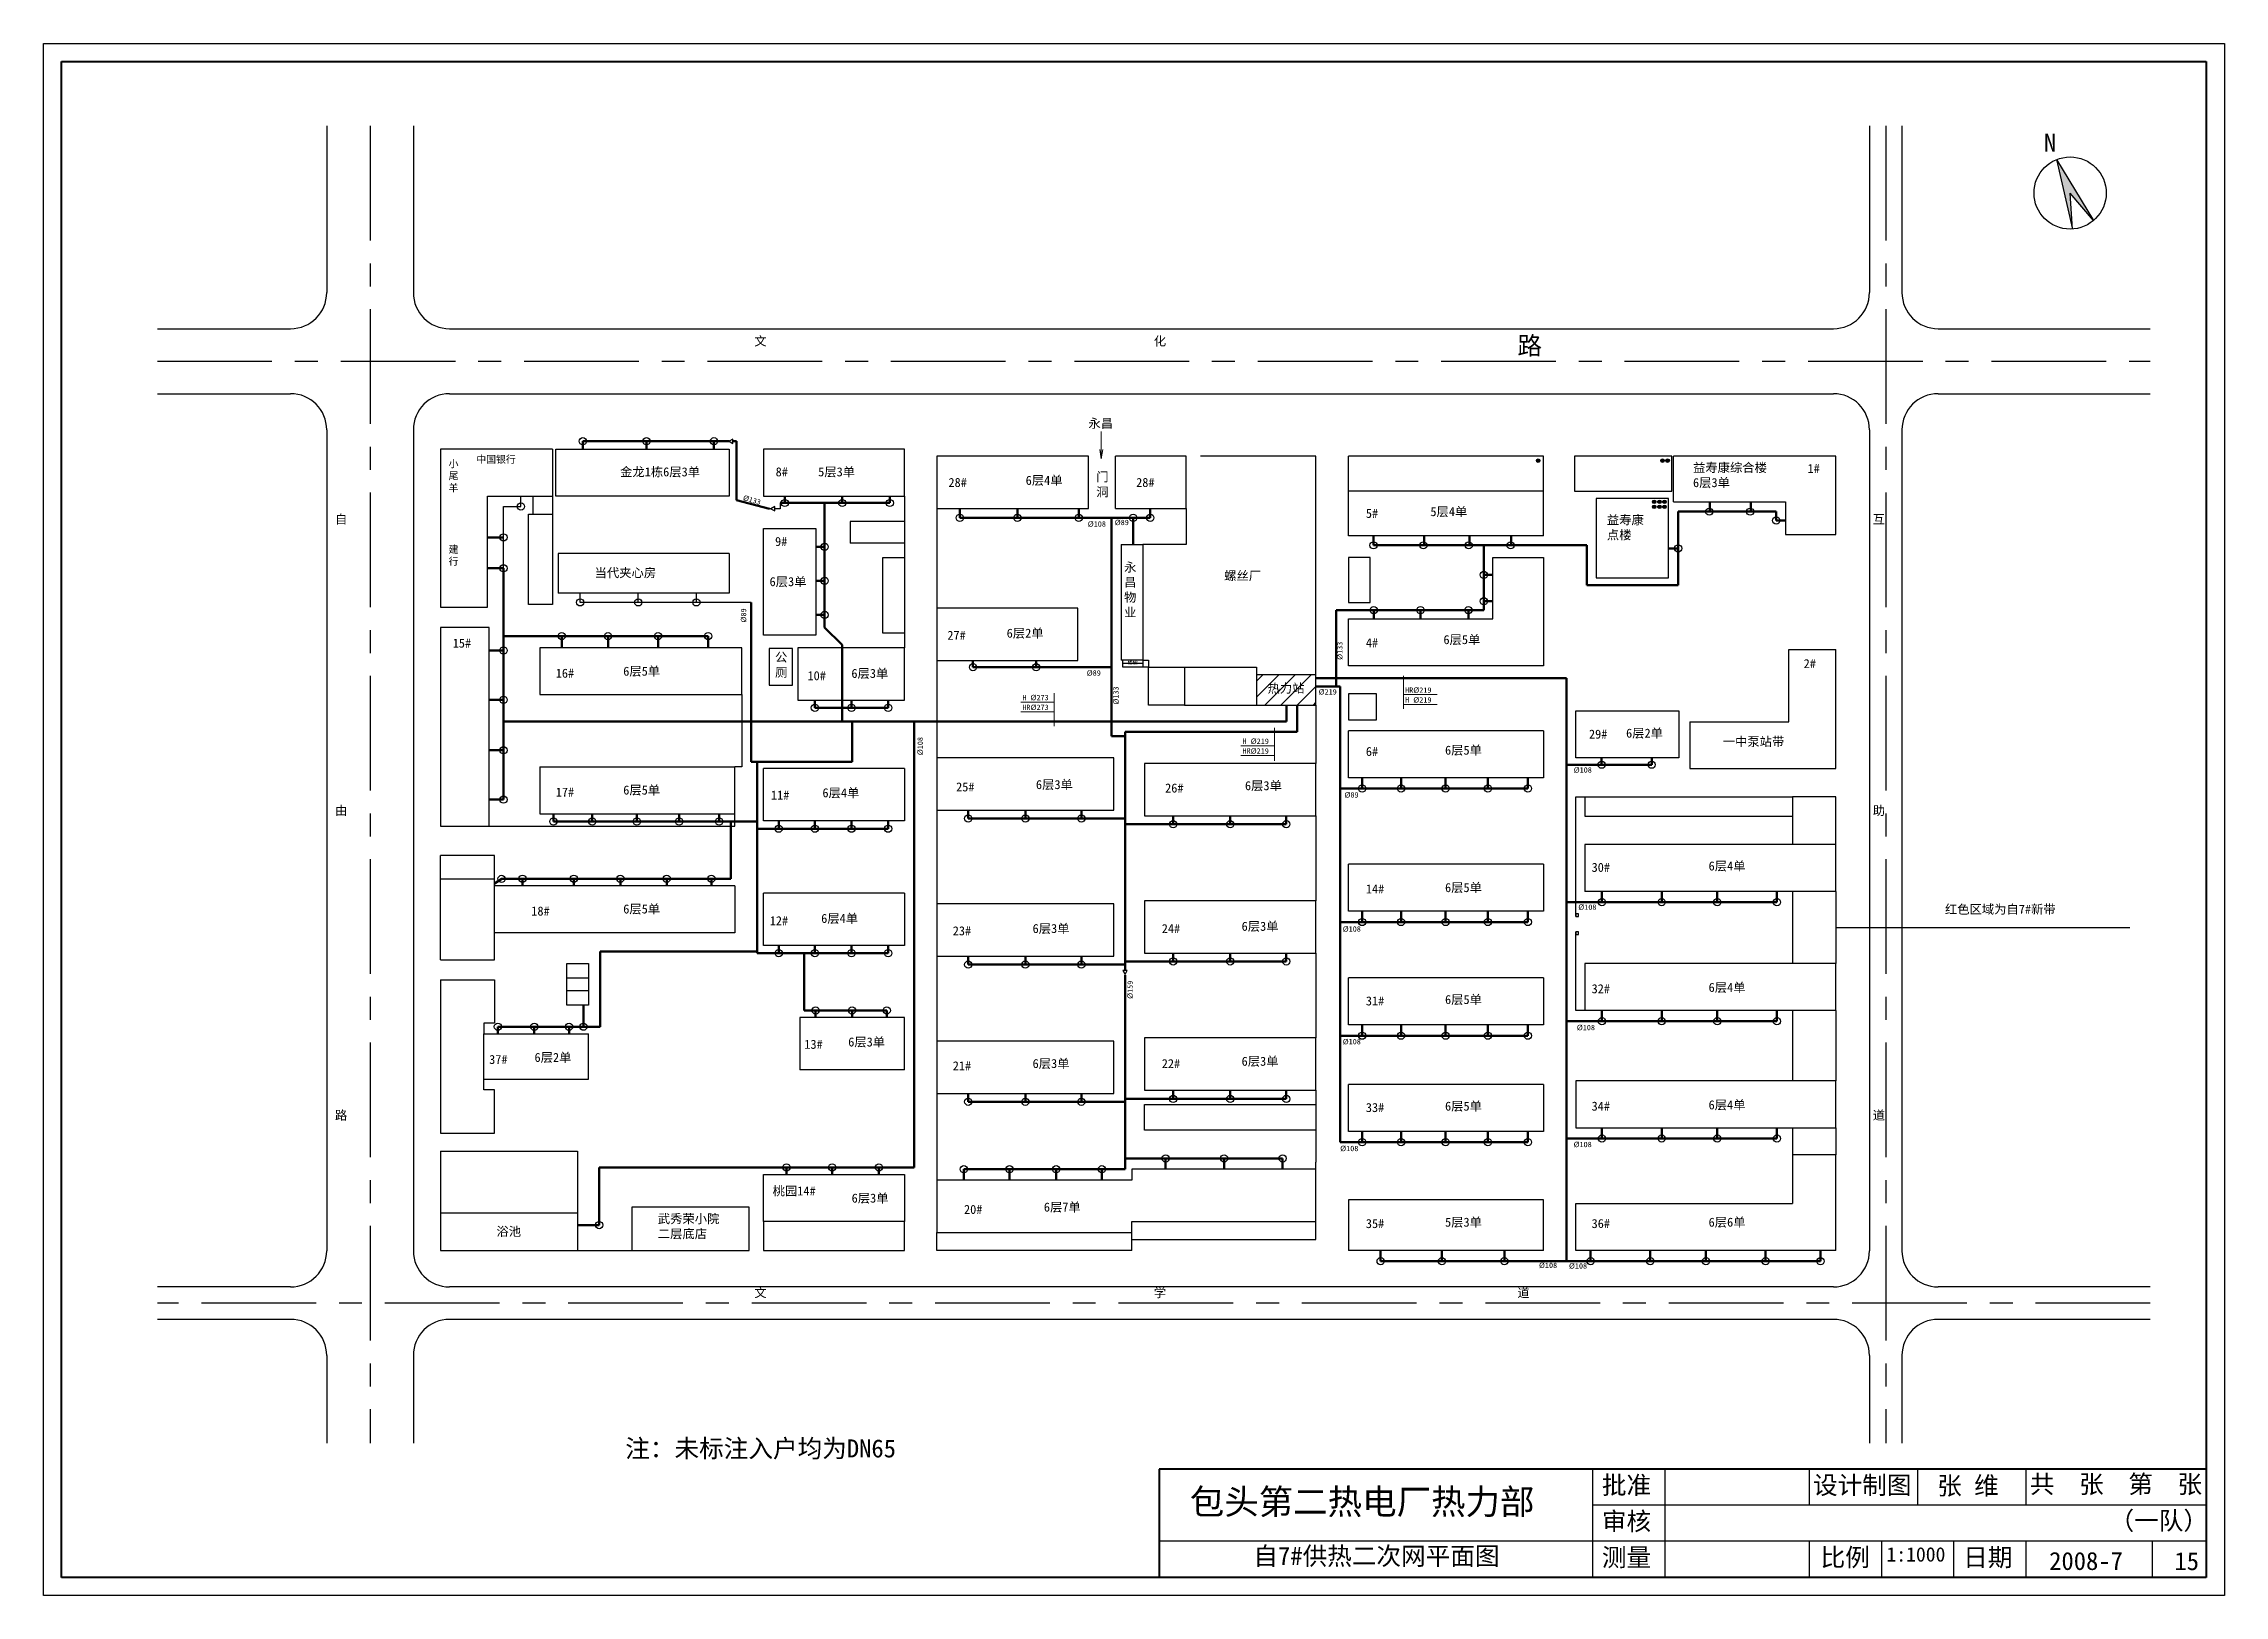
# Model space of a CAD drawing. Header units: millimetres. Extents: x 710 to 1314, y 285 to 715.
import ezdxf

# ---------------------------------------------------------------- set-up
doc = ezdxf.new("R2010")
doc.units = ezdxf.units.MM
doc.linetypes.add('CENTER', pattern=[50.8, 31.75, -6.35, 6.35, -6.35])
doc.layers.add('护栏', color=3, linetype='Continuous')
doc.layers.add('边线', color=1, linetype='Continuous')
doc.layers.add('标注', color=7, linetype='Continuous', lineweight=20)
doc.layers.add('管道', color=7, linetype='Continuous', lineweight=50)

msp = doc.modelspace()

# ---------------------------------------------------------------- hatches: boundary and pattern name
for points in [[(1267.66, 683.19), (1272.16, 663.96), (1271.46, 673.94), (1277.97, 666.35)], [(1123.63, 599.78, 1), (1124.63, 599.78, 1)], [(1158.06, 599.78, 1), (1159.06, 599.78, 1)], [(1159.46, 599.78, 1), (1160.46, 599.78, 1)], [(1155.75, 588.37, 1), (1156.75, 588.37, 1)], [(1155.75, 586.98, 1), (1156.75, 586.98, 1)], [(1157.2, 588.37, 1), (1158.2, 588.37, 1)], [(1157.2, 586.98, 1), (1158.2, 586.98, 1)], [(1158.6, 588.37, 1), (1159.6, 588.37, 1)], [(1158.6, 586.98, 1), (1159.6, 586.98, 1)]]:
    msp.add_hatch(color=256).paths.add_polyline_path(points)
at = {"layer": '护栏'}
h = msp.add_hatch(dxfattribs=at)
h.set_pattern_fill('ANSI31', color=5, style=0)
h.paths.add_polyline_path([(1046.19, 532.04), (1046.19, 540.44), (1062.59, 540.44), (1062.59, 532.04)])
h.paths.add_polyline_path([(1048.54, 538.59), (1060.31, 538.59), (1060.31, 534.04), (1048.54, 534.04)], flags=24)

# ---------------------------------------------------------------- linework, layer by layer
at = {"lineweight": 40}
for p, q in [((715.18, 290.35), (715.18, 710.35)), ((715.18, 710.35), (1309.18, 710.35)), ((1309.18, 710.35), (1309.18, 290.35)), ((1309.18, 320.35), (1019.18, 320.35)), ((1019.18, 320.35), (1019.18, 290.35)), ((1309.18, 290.35), (715.18, 290.35))]:
    msp.add_line(p, q, dxfattribs=at)
for p, q in [((788.59, 692.52), (788.59, 646.34)), ((812.59, 692.52), (812.59, 646.34)), ((1215.89, 692.52), (1215.89, 646.34)), ((1224.89, 692.52), (1224.89, 646.34)), ((1267.66, 683.19), (1277.97, 666.35)), ((1267.66, 683.19), (1272.16, 663.96)), ((1277.97, 666.35), (1271.46, 673.94)), ((1272.16, 663.96), (1271.46, 673.94)), ((741.68, 636.34), (778.59, 636.34)), ((822.59, 636.34), (1205.89, 636.34)), ((1234.89, 636.34), (1293.66, 636.34)), ((741.68, 618.34), (778.59, 618.34)), ((822.59, 618.34), (1205.89, 618.34)), ((1234.89, 618.34), (1293.66, 618.34)), ((788.59, 608.34), (788.59, 380.84)), ((812.59, 608.34), (812.59, 380.84)), ((1215.89, 608.34), (1215.89, 380.84)), ((1224.89, 608.34), (1224.89, 380.84)), ((851.09, 602.94), (820.09, 602.94)), ((820.09, 602.94), (820.09, 559.14)), ((851.09, 602.94), (851.09, 589.94)), ((852.09, 589.94), (852.09, 602.94)), ((852.09, 602.94), (900.09, 602.94)), ((900.09, 602.94), (900.09, 589.94)), ((948.59, 602.94), (909.59, 602.94)), ((909.59, 602.94), (909.59, 589.94)), ((948.59, 589.94), (948.59, 602.94)), ((957.59, 601.04), (957.59, 586.54)), ((999.59, 601.04), (957.59, 601.04)), ((999.59, 586.54), (999.59, 601.04)), ((1007.09, 586.54), (1007.09, 601.04)), ((1026.59, 601.04), (1007.09, 601.04)), ((1026.59, 586.54), (1026.59, 601.04)), ((1062.59, 601.04), (1030.59, 601.04)), ((1071.59, 578.94), (1071.59, 601.04)), ((1125.59, 601.04), (1071.59, 601.04)), ((1125.59, 578.94), (1125.59, 601.04)), ((1161.19, 601.04), (1134.19, 601.04)), ((1134.19, 601.04), (1134.19, 591.34)), ((1161.19, 591.34), (1161.19, 601.04)), ((1206.59, 601.04), (1161.59, 601.04)), ((1161.59, 588.34), (1161.59, 601.04)), ((1206.59, 579.34), (1206.59, 601.04)), ((833.09, 559.14), (833.09, 589.94)), ((833.09, 589.94), (851.09, 589.94)), ((837.57, 578.52), (837.57, 587.08)), ((837.57, 587.08), (842.4, 587.08)), ((842.4, 587.08), (842.4, 589.94)), ((845.79, 584.94), (845.79, 589.94)), ((851.09, 589.94), (851.09, 584.94)), ((900.09, 589.94), (852.09, 589.94)), ((909.59, 589.94), (948.59, 589.94)), ((911.63, 586.47), (911.22, 586.47)), ((914.2, 586.47), (912.69, 586.47)), ((914.2, 588.05), (914.2, 586.47)), ((957.59, 586.54), (999.59, 586.54)), ((1007.09, 586.54), (1026.59, 586.54)), ((1071.59, 591.44), (1125.59, 591.44)), ((1134.19, 591.34), (1161.19, 591.34)), ((1140.19, 589.34), (1140.19, 567.34)), ((1160.19, 589.34), (1140.19, 589.34)), ((1160.19, 567.34), (1160.19, 589.34)), ((1161.59, 588.34), (1192.59, 588.34)), ((1192.59, 588.34), (1192.59, 579.34)), ((844.49, 559.94), (844.49, 584.94)), ((844.49, 584.94), (851.09, 584.94)), ((851.09, 584.94), (851.09, 559.94)), ((909.59, 580.94), (924.09, 580.94)), ((909.59, 551.44), (909.59, 580.94)), ((924.09, 580.94), (924.09, 551.44)), ((948.59, 582.94), (933.59, 582.94)), ((933.59, 582.94), (933.59, 576.94)), ((948.59, 582.94), (948.59, 576.94)), ((837.57, 569.96), (837.57, 578.52)), ((900.09, 574.1), (852.67, 574.1)), ((852.67, 574.1), (852.67, 563.1)), ((900.09, 574.1), (900.09, 563.1)), ((948.59, 576.94), (933.59, 576.94)), ((1008.59, 576.54), (1014.59, 576.54)), ((1008.59, 576.54), (1008.59, 544.54)), ((1014.59, 576.54), (1014.59, 544.54)), ((1125.59, 578.94), (1071.59, 578.94)), ((1192.59, 579.34), (1206.59, 579.34)), ((942.59, 551.94), (942.59, 572.94)), ((942.59, 572.94), (948.59, 572.94)), ((948.59, 572.94), (948.59, 551.94)), ((1077.59, 572.94), (1071.59, 572.94)), ((1071.59, 572.94), (1071.59, 560.44)), ((1077.59, 560.44), (1077.59, 572.94)), ((1111.59, 555.94), (1111.59, 572.94)), ((1111.59, 572.94), (1125.59, 572.94)), ((1125.59, 572.94), (1125.59, 542.94)), ((900.09, 563.1), (852.67, 563.1)), ((858.8, 560.52), (858.8, 563.1)), ((874.89, 560.52), (874.89, 563.1)), ((890.97, 560.52), (890.97, 563.1)), ((1140.19, 567.34), (1160.19, 567.34)), ((820.09, 559.14), (833.09, 559.14)), ((851.09, 559.94), (844.49, 559.94)), ((906.15, 560.52), (858.8, 560.52)), ((957.59, 558.94), (957.59, 544.44)), ((996.59, 558.94), (957.59, 558.94)), ((996.59, 544.44), (996.59, 558.94)), ((1071.59, 560.44), (1077.59, 560.44)), ((1071.59, 542.94), (1071.59, 555.94)), ((1071.59, 555.94), (1111.59, 555.94)), ((820.09, 553.54), (820.09, 498.54)), ((833.59, 553.54), (820.09, 553.54)), ((833.59, 498.54), (833.59, 553.54)), ((924.09, 551.44), (909.59, 551.44)), ((948.59, 551.94), (942.59, 551.94)), ((847.59, 547.94), (847.59, 534.94)), ((903.59, 547.94), (847.59, 547.94)), ((903.59, 534.94), (903.59, 547.94)), ((948.59, 547.94), (919.09, 547.94)), ((919.09, 547.94), (919.09, 533.44)), ((948.59, 533.44), (948.59, 547.94)), ((957.59, 544.44), (996.59, 544.44)), ((1014.59, 544.54), (1008.59, 544.54)), ((1009.12, 542.54), (1009.12, 544.54)), ((1014.59, 544.54), (1014.59, 542.54)), ((1193.59, 527.44), (1193.59, 547.44)), ((1193.59, 547.44), (1206.59, 547.44)), ((1206.59, 527.44), (1206.59, 547.44)), ((1014.59, 543.54), (1009.12, 543.54)), ((1016.19, 542.54), (1009.12, 542.54)), ((1016.19, 542.54), (1026.19, 542.54)), ((1016.19, 532.04), (1016.19, 542.54)), ((1026.19, 542.54), (1026.19, 532.04)), ((1026.19, 542.54), (1046.09, 542.54)), ((1046.09, 542.54), (1046.09, 532.04)), ((1046.19, 532.04), (1046.19, 540.44)), ((1062.59, 540.44), (1046.19, 540.44)), ((1062.59, 532.04), (1062.59, 540.44)), ((1125.59, 542.94), (1071.59, 542.94)), ((847.59, 534.94), (903.59, 534.94)), ((919.09, 533.44), (948.59, 533.44)), ((1026.19, 532.04), (1016.19, 532.04)), ((1026.19, 532.04), (1046.19, 532.04)), ((1046.19, 532.04), (1062.59, 532.04)), ((1079.39, 535.14), (1071.59, 535.14)), ((1071.59, 535.14), (1071.59, 527.94)), ((1079.39, 527.94), (1079.39, 535.14)), ((1071.59, 527.94), (1079.39, 527.94)), ((1166.09, 527.44), (1166.09, 514.44)), ((1166.09, 527.44), (1193.59, 527.44)), ((1206.59, 514.44), (1206.59, 527.44)), ((1071.59, 511.94), (1071.59, 524.94)), ((1125.59, 524.94), (1071.59, 524.94)), ((1125.59, 524.94), (1125.59, 511.94)), ((847.59, 514.94), (901.59, 514.94)), ((847.59, 514.94), (847.59, 501.94)), ((901.59, 501.94), (901.59, 514.94)), ((948.59, 514.44), (909.59, 514.44)), ((909.59, 499.94), (909.59, 514.44)), ((948.59, 514.44), (948.59, 499.94)), ((1006.59, 517.44), (957.59, 517.44)), ((957.59, 517.44), (957.59, 502.94)), ((1006.59, 502.94), (1006.59, 517.44)), ((1062.59, 515.84), (1015.09, 515.84)), ((1015.09, 515.84), (1015.09, 501.34)), ((1062.59, 501.34), (1062.59, 515.84)), ((1166.09, 514.44), (1206.59, 514.44)), ((1125.59, 511.94), (1071.59, 511.94)), ((847.59, 501.94), (901.59, 501.94)), ((957.59, 502.94), (1006.59, 502.94)), ((1015.09, 501.34), (1062.59, 501.34)), ((820.09, 498.54), (833.59, 498.54)), ((948.59, 499.94), (909.59, 499.94)), ((835.09, 490.34), (820.09, 490.34)), ((820.09, 481.94), (820.09, 490.34)), ((835.09, 481.94), (835.09, 490.34)), ((820.09, 483.94), (835.09, 483.94)), ((1125.59, 487.94), (1071.59, 487.94)), ((1071.59, 474.94), (1071.59, 487.94)), ((1125.59, 487.94), (1125.59, 474.94)), ((820.09, 461.44), (820.09, 481.94)), ((901.59, 481.94), (835.09, 481.94)), ((835.09, 461.44), (835.09, 481.94)), ((901.59, 481.94), (901.59, 468.94)), ((909.59, 465.44), (909.59, 479.94)), ((948.59, 479.94), (909.59, 479.94)), ((948.59, 479.94), (948.59, 465.44)), ((1015.09, 477.84), (1015.09, 463.34)), ((1062.59, 477.84), (1015.09, 477.84)), ((1062.59, 463.34), (1062.59, 477.84)), ((957.59, 476.94), (957.59, 462.44)), ((1006.59, 476.94), (957.59, 476.94)), ((1006.59, 462.44), (1006.59, 476.94)), ((1125.59, 474.94), (1071.59, 474.94)), ((901.59, 468.94), (835.09, 468.94)), ((948.59, 465.44), (909.59, 465.44)), ((820.09, 461.44), (835.09, 461.44)), ((855.09, 448.94), (855.09, 460.44)), ((855.09, 460.44), (861.09, 460.44)), ((861.09, 460.44), (861.09, 448.94)), ((957.59, 462.44), (1006.59, 462.44)), ((1015.09, 463.34), (1062.59, 463.34)), ((820.09, 455.94), (820.09, 413.44)), ((820.09, 455.94), (835.09, 455.94)), ((835.09, 455.94), (835.09, 443.94)), ((855.09, 456.44), (861.09, 456.44)), ((1071.59, 443.44), (1071.59, 456.44)), ((1125.59, 456.44), (1071.59, 456.44)), ((1125.59, 456.44), (1125.59, 443.44)), ((855.09, 452.94), (861.09, 452.94)), ((861.09, 448.94), (855.09, 448.94)), ((835.09, 443.94), (832.09, 443.94)), ((832.09, 443.94), (832.09, 440.94)), ((832.09, 440.94), (861.09, 440.94)), ((832.09, 425.44), (832.09, 440.94)), ((861.09, 428.44), (861.09, 440.94)), ((948.59, 445.44), (919.59, 445.44)), ((919.59, 445.44), (919.59, 430.94)), ((948.59, 430.94), (948.59, 445.44)), ((1125.59, 443.44), (1071.59, 443.44)), ((1006.59, 438.94), (957.59, 438.94)), ((957.59, 438.94), (957.59, 424.44)), ((1006.59, 424.44), (1006.59, 438.94)), ((1062.59, 439.84), (1015.09, 439.84)), ((1015.09, 439.84), (1015.09, 425.34)), ((1062.59, 425.34), (1062.59, 439.84)), ((948.59, 430.94), (919.59, 430.94)), ((832.09, 428.44), (861.09, 428.44)), ((835.09, 425.44), (832.09, 425.44)), ((835.09, 413.44), (835.09, 425.44)), ((957.59, 424.44), (1006.59, 424.44)), ((1015.09, 425.34), (1062.59, 425.34)), ((1125.59, 426.94), (1071.59, 426.94)), ((1071.59, 413.94), (1071.59, 426.94)), ((1125.59, 426.94), (1125.59, 413.94)), ((1015.09, 421.34), (1062.59, 421.34)), ((1015.09, 414.24), (1015.09, 421.34)), ((1062.59, 421.34), (1062.59, 414.24)), ((820.09, 413.44), (835.09, 413.44)), ((1062.59, 414.24), (1015.09, 414.24)), ((1125.59, 413.94), (1071.59, 413.94)), ((820.09, 408.44), (820.09, 380.94)), ((820.09, 408.44), (858.09, 408.44)), ((858.09, 408.44), (858.09, 380.94)), ((1062.59, 383.94), (1062.59, 405.44)), ((909.59, 388.94), (909.59, 401.94)), ((909.59, 401.94), (948.59, 401.94)), ((948.59, 401.94), (948.59, 388.94)), ((1011.59, 400.44), (957.59, 400.44)), ((957.59, 400.44), (957.59, 385.94)), ((1062.59, 403.44), (1011.59, 403.44)), ((1011.59, 403.44), (1011.59, 400.44)), ((905.59, 392.94), (873.09, 392.94)), ((873.09, 392.94), (873.09, 380.94)), ((905.59, 380.94), (905.59, 392.94)), ((820.09, 391.35), (858.09, 391.35)), ((948.59, 388.94), (909.59, 388.94)), ((909.59, 388.94), (909.59, 380.94)), ((948.59, 380.94), (948.59, 388.94)), ((1011.59, 383.94), (1011.59, 388.94)), ((1011.59, 388.94), (1062.59, 388.94)), ((820.09, 380.94), (873.09, 380.94)), ((873.09, 380.94), (905.59, 380.94)), ((909.59, 380.94), (948.59, 380.94)), ((957.59, 380.94), (957.59, 385.94)), ((957.59, 385.94), (1011.59, 385.94)), ((1011.59, 380.94), (957.59, 380.94)), ((1011.59, 380.94), (1011.59, 383.94)), ((1011.59, 383.94), (1062.59, 383.94)), ((778.59, 370.84), (741.68, 370.84)), ((1205.89, 370.84), (822.59, 370.84)), ((1293.66, 370.84), (1234.89, 370.84)), ((778.59, 361.84), (741.68, 361.84)), ((1205.89, 361.84), (822.59, 361.84)), ((1293.66, 361.84), (1234.89, 361.84)), ((788.59, 351.84), (788.59, 327.49)), ((812.59, 351.84), (812.59, 327.49)), ((1215.89, 351.84), (1215.89, 327.49)), ((1224.89, 351.84), (1224.89, 327.49)), ((1139.18, 320.35), (1139.18, 290.35)), ((1159.18, 320.35), (1159.18, 290.35)), ((1199.18, 320.35), (1199.18, 310.35)), ((1229.22, 320.35), (1229.22, 310.35)), ((1259.18, 320.35), (1259.18, 310.35)), ((1309.18, 310.35), (1139.18, 310.35)), ((1309.18, 300.35), (1019.18, 300.35)), ((1199.18, 300.35), (1199.18, 290.35)), ((1219.18, 300.35), (1219.18, 290.35)), ((1239.18, 300.35), (1239.18, 290.35)), ((1259.18, 300.35), (1259.18, 290.35)), ((1294.18, 300.35), (1294.18, 290.35))]:
    msp.add_line(p, q)
at = {"color": 3, "linetype": 'CENTER'}
for p, q in [((800.59, 692.52), (800.59, 327.49)), ((1220.39, 692.52), (1220.39, 327.49)), ((741.68, 627.34), (1293.66, 627.34)), ((1293.66, 366.34), (741.68, 366.34))]:
    msp.add_line(p, q, dxfattribs=at)
at = {"color": 1}
for p, q in [((1134.59, 517.44), (1134.59, 530.44)), ((1134.59, 530.44), (1163.09, 530.44)), ((1163.09, 530.44), (1163.09, 517.44)), ((1137.09, 517.44), (1134.59, 517.44)), ((1163.09, 517.44), (1137.09, 517.44)), ((1134.59, 493.44), (1134.59, 506.64)), ((1134.59, 506.64), (1194.59, 506.64)), ((1137.09, 506.64), (1137.09, 501.24)), ((1137.09, 506.64), (1194.59, 506.64)), ((1194.59, 506.64), (1194.59, 493.44)), ((1206.59, 506.64), (1194.59, 506.64)), ((1206.59, 493.44), (1206.59, 506.64)), ((1137.09, 501.24), (1194.59, 501.24)), ((1134.59, 473.44), (1134.59, 493.44)), ((1137.09, 493.44), (1137.09, 480.44)), ((1206.59, 493.44), (1137.09, 493.44)), ((1206.59, 480.44), (1206.59, 493.44)), ((1206.59, 480.44), (1137.09, 480.44)), ((1194.59, 480.44), (1194.59, 460.44)), ((1206.59, 480.44), (1206.59, 460.44)), ((1134.59, 447.44), (1134.59, 469.18)), ((1206.59, 470.44), (1287.96, 470.44)), ((1206.59, 460.44), (1137.09, 460.44)), ((1137.09, 460.44), (1137.09, 447.44)), ((1206.59, 447.44), (1206.59, 460.44)), ((1206.59, 447.44), (1137.09, 447.44)), ((1194.59, 447.44), (1194.59, 427.94)), ((1206.59, 447.44), (1206.59, 427.94)), ((1206.59, 427.94), (1134.59, 427.94)), ((1134.59, 427.94), (1134.59, 414.94)), ((1206.59, 414.94), (1206.59, 427.94)), ((1134.59, 414.94), (1206.59, 414.94)), ((1194.59, 414.94), (1194.59, 393.94)), ((1206.59, 414.94), (1206.59, 407.44)), ((1206.59, 407.44), (1194.59, 407.44)), ((1206.59, 405.44), (1206.59, 407.44)), ((1206.59, 380.94), (1206.59, 405.44)), ((1125.59, 394.94), (1071.59, 394.94)), ((1071.59, 394.94), (1071.59, 380.94)), ((1125.59, 380.94), (1125.59, 394.94)), ((1134.59, 380.94), (1134.59, 393.94)), ((1134.59, 393.94), (1194.59, 393.94)), ((1125.59, 380.94), (1071.59, 380.94)), ((1206.59, 380.94), (1134.59, 380.94))]:
    msp.add_line(p, q, dxfattribs=at)
for points in [[(900.04, 605.16), (901.09, 604.55), (901.09, 605.77)], [(911.63, 586.47), (912.69, 585.86), (912.69, 587.08)], [(917.62, 547.73), (911.17, 547.73), (911.17, 537.61), (917.62, 537.61)], [(1009.71, 457.44), (1010.32, 458.49), (1009.1, 458.49)]]:
    msp.add_lwpolyline(points, close=True)
for points in [[(1134.59, 473.44), (1135.3, 473.44), (1135.3, 474.18), (1134.59, 474.18)], [(1134.59, 468.44), (1135.3, 468.44), (1135.3, 469.18), (1134.59, 469.18)]]:
    msp.add_lwpolyline(points, close=True, dxfattribs=at)
for centre, radius in [((1271.46, 673.94), 10), ((859.54, 605.16), 1), ((877.17, 605.16), 1), ((895.85, 605.16), 1), ((1124.13, 599.78), 0.5), ((1158.56, 599.78), 0.5), ((1159.96, 599.78), 0.5), ((842.4, 587.08), 1), ((915.47, 588.05), 1), ((931.38, 588.05), 1), ((944.55, 588.05), 1), ((1156.25, 588.37), 0.5), ((1156.25, 586.98), 0.5), ((1157.7, 588.37), 0.5), ((1157.7, 586.98), 0.5), ((1159.1, 588.37), 0.5), ((1159.1, 586.98), 0.5), ((1171.52, 585.65), 1), ((1182.84, 585.65), 1), ((963.94, 583.94), 1), ((979.88, 583.94), 1), ((996.88, 583.94), 1), ((1011.95, 583.94), 1), ((1016.69, 583.94), 1), ((1190.07, 583.21), 1), ((837.57, 578.52), 1), ((926.49, 575.91), 1), ((1078.53, 576.32), 1), ((1092.35, 576.32), 1), ((1104.88, 576.32), 1), ((1116.48, 576.32), 1), ((1162.91, 575.48), 1), ((837.57, 569.96), 1), ((1109.07, 568.13), 1), ((926.49, 566.47), 1), ((1109.07, 560.83), 1), ((858.8, 560.52), 1), ((874.89, 560.52), 1), ((890.97, 560.52), 1), ((926.49, 557.02), 1), ((1078.57, 558.36), 1), ((1091.53, 558.36), 1), ((1104.79, 558.36), 1), ((853.69, 551.17), 1), ((866.5, 551.17), 1), ((880.36, 551.17), 1), ((894.23, 551.17), 1), ((837.57, 547.17), 1), ((967.59, 542.54), 1), ((985.08, 542.54), 1), ((837.57, 533.5), 1), ((923.8, 531.3), 1), ((933.95, 531.3), 1), ((944.09, 531.3), 1), ((837.57, 519.53), 1), ((1075.38, 508.94), 1), ((1086.14, 508.94), 1), ((1098.49, 508.94), 1), ((1110.2, 508.94), 1), ((1121.28, 508.94), 1), ((837.57, 505.85), 1), ((966.27, 500.63), 1), ((982.09, 500.63), 1), ((997.61, 500.63), 1), ((851.38, 499.8), 1), ((862.14, 499.8), 1), ((874.49, 499.8), 1), ((886.2, 499.8), 1), ((897.28, 499.8), 1), ((913.77, 497.8), 1), ((923.8, 497.8), 1), ((933.95, 497.8), 1), ((944.09, 497.8), 1), ((1023.02, 499.03), 1), ((1038.84, 499.03), 1), ((1054.36, 499.03), 1), ((837.02, 483.89), 1), ((842.81, 483.94), 1), ((857.04, 483.94), 1), ((869.92, 483.94), 1), ((882.76, 483.94), 1), ((895.14, 483.94), 1), ((1075.38, 471.94), 1), ((1086.14, 471.94), 1), ((1098.49, 471.94), 1), ((1110.2, 471.94), 1), ((1121.28, 471.94), 1), ((913.77, 463.3), 1), ((923.8, 463.3), 1), ((933.95, 463.3), 1), ((944.09, 463.3), 1), ((966.27, 460.13), 1), ((982.09, 460.13), 1), ((997.61, 460.13), 1), ((1023.02, 461.03), 1), ((1038.84, 461.03), 1), ((1054.36, 461.03), 1), ((924.01, 447.44), 1), ((934.09, 447.44), 1), ((943.71, 447.44), 1), ((836.01, 442.94), 1), ((846.09, 442.94), 1), ((855.71, 442.94), 1), ((859.69, 442.94), 1), ((1075.38, 440.44), 1), ((1086.14, 440.44), 1), ((1098.49, 440.44), 1), ((1110.2, 440.44), 1), ((1121.28, 440.44), 1), ((966.27, 422.13), 1), ((982.09, 422.13), 1), ((997.61, 422.13), 1), ((1023.02, 422.91), 1), ((1038.84, 422.91), 1), ((1054.36, 422.91), 1), ((1075.38, 410.94), 1), ((1086.14, 410.94), 1), ((1098.49, 410.94), 1), ((1110.2, 410.94), 1), ((1121.28, 410.94), 1), ((915.93, 403.94), 1), ((928.59, 403.94), 1), ((941.53, 403.94), 1), ((1020.95, 406.44), 1), ((1037.14, 406.44), 1), ((1053.34, 406.44), 1), ((965.04, 403.44), 1), ((977.7, 403.44), 1), ((990.63, 403.44), 1), ((1003.3, 403.44), 1), ((864.05, 387.97), 1)]:
    msp.add_circle(centre, radius)
for centre in [(1141.7, 515.54), (1155.56, 515.54), (1141.8, 477.44), (1158.33, 477.44), (1173.74, 477.44), (1190.27, 477.44), (1141.8, 444.44), (1158.33, 444.44), (1173.74, 444.44), (1190.27, 444.44), (1141.8, 411.94), (1158.33, 411.94), (1173.74, 411.94), (1190.27, 411.94), (1080.49, 377.94), (1097.46, 377.94), (1114.77, 377.94), (1138.65, 377.94), (1155.18, 377.94), (1170.59, 377.94), (1187.12, 377.94), (1202.33, 377.94)]:
    msp.add_circle(centre, 1, dxfattribs=at)
for centre, start, end in [((778.59, 646.34), 270, 0), ((822.59, 646.34), 180, 270), ((1205.89, 646.34), 270, 0), ((1234.89, 646.34), 180, 270), ((778.59, 608.34), 0, 90), ((822.59, 608.34), 90, 180), ((1205.89, 608.34), 0, 90), ((1234.89, 608.34), 90, 180), ((778.59, 380.84), 270, 0), ((822.59, 380.84), 180, 270), ((1205.89, 380.84), 270, 0), ((1234.89, 380.84), 180, 270), ((778.59, 351.84), 360, 90), ((822.59, 351.84), 90, 180), ((1205.89, 351.84), 0, 90), ((1234.89, 351.84), 90, 180)]:
    msp.add_arc(centre, 10, start, end)
at = {"layer": '护栏'}
for p, q in [((1062.59, 540.44), (1062.59, 601.04)), ((948.59, 589.94), (948.59, 582.94)), ((957.59, 586.54), (957.59, 558.94)), ((1026.59, 586.54), (1026.59, 576.54)), ((948.59, 576.94), (948.59, 572.94)), ((1026.59, 576.54), (1014.59, 576.54)), ((948.59, 551.94), (948.59, 547.94)), ((957.59, 544.44), (957.59, 517.44)), ((1014.59, 544.54), (1016.19, 544.54)), ((1016.19, 544.54), (1016.19, 542.54)), ((903.59, 534.94), (903.59, 514.94)), ((1062.59, 532.04), (1062.59, 515.84)), ((903.59, 514.94), (901.59, 514.94)), ((901.59, 498.54), (901.59, 501.94)), ((957.59, 502.94), (957.59, 476.94)), ((1062.59, 501.34), (1062.59, 477.84)), ((833.59, 498.54), (901.59, 498.54)), ((957.59, 462.44), (957.59, 438.94)), ((1062.59, 463.34), (1062.59, 439.84)), ((957.59, 424.44), (957.59, 400.44)), ((1062.59, 425.34), (1062.59, 405.44))]:
    msp.add_line(p, q, dxfattribs=at)
at = {"layer": '护栏', "color": 1}
msp.add_line((1137.09, 447.44), (1134.59, 447.44), dxfattribs=at)
at = {"layer": '标注'}
for p, q in [((1003.13, 607.85), (1003.13, 600.29)), ((1003.13, 600.29), (1002.7, 602.87)), ((1003.13, 600.29), (1003.56, 602.87)), ((990.1, 532.87), (980.8, 532.87)), ((990.1, 526.23), (990.1, 535.35)), ((990.1, 530.17), (980.8, 530.17)), ((1051.09, 516.64), (1051.09, 525.76)), ((1051.09, 520.79), (1041.78, 520.79)), ((1051.09, 518.09), (1041.78, 518.09))]:
    msp.add_line(p, q, dxfattribs=at)
at = {"layer": '标注', "color": 1}
for p, q in [((1086.81, 531.02), (1086.81, 540.14)), ((1096.12, 534.94), (1086.81, 534.94)), ((1096.12, 532.24), (1086.81, 532.24))]:
    msp.add_line(p, q, dxfattribs=at)
at = {"layer": '管道'}
for p, q in [((859.54, 605.16), (859.54, 602.94)), ((900.04, 605.16), (859.54, 605.16)), ((877.17, 605.16), (877.17, 602.94)), ((895.85, 605.16), (895.85, 602.94)), ((902.12, 605.16), (901.09, 605.16)), ((902.12, 605.16), (902.12, 588.86)), ((902.12, 588.86), (911.22, 586.47)), ((914.2, 588.05), (944.55, 588.05)), ((915.47, 588.05), (915.47, 589.94)), ((926.49, 553.59), (926.49, 588.05)), ((931.38, 588.05), (931.38, 589.94)), ((944.55, 588.05), (944.55, 589.94)), ((963.94, 583.94), (963.94, 586.54)), ((979.88, 583.94), (979.88, 586.54)), ((996.88, 583.94), (996.88, 586.54)), ((1016.69, 583.94), (1016.69, 586.54)), ((1171.71, 585.65), (1171.71, 588.27)), ((1183.03, 585.65), (1183.03, 588.27)), ((999.28, 583.94), (963.94, 583.94)), ((999.28, 583.94), (1016.69, 583.94)), ((1005.97, 523.46), (1005.97, 583.94)), ((1011.95, 583.94), (1011.95, 576.54)), ((1162.91, 565.3), (1162.91, 585.65)), ((1162.91, 585.65), (1190.07, 585.65)), ((1190.07, 585.65), (1190.07, 583.21)), ((1190.07, 583.21), (1192.59, 583.21)), ((837.57, 578.52), (833.09, 578.52)), ((926.49, 575.91), (924.09, 575.91)), ((1078.53, 576.32), (1078.53, 578.94)), ((1078.53, 576.32), (1137.56, 576.32)), ((1092.53, 576.32), (1092.53, 578.94)), ((1105.07, 576.32), (1105.07, 578.94)), ((1109.07, 558.36), (1109.07, 576.32)), ((1116.67, 576.32), (1116.67, 578.94)), ((1137.56, 576.32), (1137.56, 565.3)), ((1162.91, 575.48), (1160.19, 575.48)), ((837.57, 569.96), (833.09, 569.96)), ((837.57, 569.96), (837.57, 505.85)), ((1109.07, 568.13), (1111.59, 568.13)), ((926.49, 566.47), (924.09, 566.47)), ((1137.56, 565.3), (1162.91, 565.3)), ((906.15, 516.34), (906.15, 560.52)), ((926.49, 557.02), (924.09, 557.02)), ((1068.21, 537.24), (1068.21, 558.36)), ((1068.21, 558.36), (1109.07, 558.36)), ((1078.57, 558.36), (1078.57, 555.94)), ((1091.53, 558.36), (1091.53, 555.94)), ((1104.79, 558.36), (1104.79, 555.94)), ((1109.07, 560.83), (1111.59, 560.83)), ((894.23, 551.17), (837.57, 551.17)), ((853.69, 551.17), (853.69, 547.94)), ((866.5, 551.17), (866.5, 547.94)), ((880.36, 551.17), (880.36, 547.94)), ((894.23, 551.17), (894.23, 547.94)), ((931.36, 548.77), (926.49, 553.59)), ((837.57, 547.17), (833.59, 547.17)), ((931.39, 547.94), (931.36, 548.77)), ((931.39, 547.94), (931.39, 527.51)), ((967.59, 542.54), (967.59, 544.44)), ((985.08, 542.54), (985.08, 544.44)), ((1005.97, 542.54), (967.59, 542.54)), ((837.57, 533.5), (833.59, 533.5)), ((923.8, 531.3), (923.8, 533.44)), ((933.95, 531.3), (933.95, 533.44)), ((944.09, 531.3), (944.09, 533.44)), ((1054.39, 532.04), (1054.39, 527.51)), ((1057.38, 532.04), (1057.38, 524.66)), ((1062.59, 537.24), (1069.28, 537.24)), ((1069.28, 537.24), (1069.28, 413.94)), ((1054.39, 527.51), (837.57, 527.51)), ((944.09, 531.3), (923.8, 531.3)), ((934.16, 527.51), (934.16, 516.34)), ((951.33, 527.51), (951.33, 403.94)), ((837.57, 519.53), (833.59, 519.53)), ((1005.97, 523.46), (1009.71, 523.46)), ((1057.38, 524.66), (1009.71, 524.66)), ((1009.71, 524.66), (1009.71, 458.82)), ((934.16, 516.34), (906.15, 516.34)), ((907.81, 516.34), (907.81, 463.3)), ((1069.28, 511.94), (1069.28, 508.94)), ((1069.28, 508.94), (1121.28, 508.94)), ((1075.38, 508.94), (1075.38, 511.94)), ((1086.14, 508.94), (1086.14, 511.94)), ((1098.49, 508.94), (1098.49, 511.94)), ((1110.2, 508.94), (1110.2, 511.94)), ((1121.28, 508.94), (1121.28, 511.94)), ((837.57, 505.85), (833.59, 505.85)), ((851.38, 499.8), (851.38, 501.94)), ((862.14, 499.8), (862.14, 501.94)), ((874.49, 499.8), (874.49, 501.94)), ((886.2, 499.8), (886.2, 501.94)), ((897.28, 499.8), (897.28, 501.94)), ((966.27, 500.63), (966.27, 502.94)), ((982.09, 500.63), (982.09, 502.94)), ((997.61, 500.63), (997.61, 502.94)), ((1023.02, 499.03), (1023.02, 501.34)), ((1038.84, 499.03), (1038.84, 501.34)), ((1054.36, 499.03), (1054.36, 501.34)), ((851.38, 499.8), (907.81, 499.8)), ((900.5, 483.94), (900.5, 499.8)), ((907.81, 497.8), (944.09, 497.8)), ((913.77, 497.8), (913.77, 499.94)), ((923.8, 497.8), (923.8, 499.94)), ((933.95, 497.8), (933.95, 499.94)), ((944.09, 497.8), (944.09, 499.94)), ((966.27, 500.63), (1009.71, 500.63)), ((1009.71, 499.03), (1054.36, 499.03)), ((835.09, 482.64), (837.11, 483.94)), ((837.02, 483.89), (900.5, 483.94)), ((842.81, 483.94), (842.81, 481.94)), ((857.04, 483.94), (857.04, 481.94)), ((869.92, 483.94), (869.92, 481.94)), ((882.76, 483.94), (882.76, 481.94)), ((895.14, 483.94), (895.14, 481.94)), ((1069.28, 474.94), (1069.28, 471.94)), ((1069.28, 471.94), (1121.28, 471.94)), ((1075.38, 471.94), (1075.38, 474.94)), ((1086.14, 471.94), (1086.14, 474.94)), ((1098.49, 471.94), (1098.49, 474.94)), ((1110.2, 471.94), (1110.2, 474.94)), ((1121.28, 471.94), (1121.28, 474.94)), ((913.77, 463.3), (913.77, 465.44)), ((923.8, 463.3), (923.8, 465.44)), ((933.95, 463.3), (933.95, 465.44)), ((944.09, 463.3), (944.09, 465.44)), ((864.3, 442.94), (864.3, 463.73)), ((864.3, 463.73), (907.81, 463.73)), ((907.81, 463.3), (944.09, 463.3)), ((920.82, 463.3), (920.82, 447.44)), ((966.27, 460.13), (966.27, 462.44)), ((966.27, 460.13), (1009.71, 460.13)), ((982.09, 460.13), (982.09, 462.44)), ((997.61, 460.13), (997.61, 462.44)), ((1009.71, 461.03), (1054.36, 461.03)), ((1023.02, 461.03), (1023.02, 463.34)), ((1038.84, 461.03), (1038.84, 463.34)), ((1054.36, 461.03), (1054.36, 463.34)), ((1009.71, 457.17), (1009.71, 403.44)), ((859.69, 448.94), (859.69, 442.94)), ((920.82, 447.44), (943.71, 447.44)), ((924.01, 447.44), (924.01, 445.44)), ((934.09, 447.44), (934.09, 445.44)), ((943.71, 447.44), (943.71, 445.44)), ((836.01, 442.94), (836.01, 440.94)), ((836.01, 442.94), (864.3, 442.94)), ((846.09, 442.94), (846.09, 440.94)), ((855.71, 442.94), (855.71, 440.94)), ((1069.28, 443.44), (1069.28, 440.44)), ((1075.38, 440.44), (1075.38, 443.44)), ((1086.14, 440.44), (1086.14, 443.44)), ((1098.49, 440.44), (1098.49, 443.44)), ((1110.2, 440.44), (1110.2, 443.44)), ((1121.28, 440.44), (1121.28, 443.44)), ((1069.28, 440.44), (1121.28, 440.44)), ((966.27, 422.13), (966.27, 424.44)), ((982.09, 422.13), (982.09, 424.44)), ((997.61, 422.13), (997.61, 424.44)), ((1009.71, 422.91), (1054.36, 422.91)), ((1023.02, 422.91), (1023.02, 425.34)), ((1038.84, 422.91), (1038.84, 425.34)), ((1054.36, 422.91), (1054.36, 425.34)), ((966.27, 422.13), (1009.71, 422.13)), ((1069.28, 413.94), (1069.28, 410.94)), ((1069.28, 410.94), (1121.28, 410.94)), ((1075.38, 410.94), (1075.38, 413.94)), ((1086.14, 410.94), (1086.14, 413.94)), ((1098.49, 410.94), (1098.49, 413.94)), ((1110.2, 410.94), (1110.2, 413.94)), ((1121.28, 410.94), (1121.28, 413.94)), ((1190.27, 411.94), (1131.95, 411.94)), ((1009.71, 406.44), (1053.34, 406.44)), ((1020.95, 406.44), (1020.95, 403.44)), ((1037.14, 406.44), (1037.14, 403.44)), ((1053.34, 406.44), (1053.34, 403.44)), ((951.33, 403.94), (864.05, 403.94)), ((864.05, 403.94), (864.05, 387.97)), ((915.93, 403.94), (915.93, 401.94)), ((928.59, 403.94), (928.59, 401.94)), ((941.53, 403.94), (941.53, 401.94)), ((1009.71, 403.44), (965.04, 403.44)), ((965.04, 403.44), (965.04, 400.44)), ((977.7, 403.44), (977.7, 400.44)), ((990.63, 403.44), (990.63, 400.44)), ((1003.3, 403.44), (1003.3, 400.44)), ((864.05, 387.97), (858.09, 387.97))]:
    msp.add_line(p, q, dxfattribs=at)
at = {"layer": '管道', "color": 1}
for p, q in [((1131.95, 539.47), (1062.59, 539.47)), ((1131.95, 377.94), (1131.95, 539.47)), ((1155.56, 515.54), (1131.95, 515.54)), ((1141.7, 515.54), (1141.7, 517.44)), ((1155.56, 515.54), (1155.56, 517.44)), ((1190.27, 477.44), (1131.95, 477.44)), ((1141.8, 477.44), (1141.8, 480.44)), ((1158.33, 477.44), (1158.33, 480.44)), ((1173.74, 477.44), (1173.74, 480.44)), ((1190.27, 477.44), (1190.27, 480.44)), ((1141.8, 444.44), (1141.8, 447.44)), ((1158.33, 444.44), (1158.33, 447.44)), ((1173.74, 444.44), (1173.74, 447.44)), ((1190.27, 444.44), (1190.27, 447.44)), ((1190.27, 444.44), (1131.95, 444.44)), ((1141.8, 411.94), (1141.8, 414.94)), ((1158.33, 411.94), (1158.33, 414.94)), ((1173.74, 411.94), (1173.74, 414.94)), ((1190.27, 411.94), (1190.27, 414.94)), ((1080.49, 377.94), (1080.49, 380.94)), ((1097.46, 377.94), (1097.46, 380.94)), ((1114.77, 377.94), (1114.77, 380.94)), ((1138.65, 377.94), (1138.65, 380.94)), ((1155.18, 377.94), (1155.18, 380.94)), ((1170.59, 377.94), (1170.59, 380.94)), ((1187.12, 377.94), (1187.12, 380.94)), ((1202.33, 377.94), (1202.33, 380.94)), ((1080.49, 377.94), (1131.95, 377.94)), ((1202.33, 377.94), (1131.95, 377.94))]:
    msp.add_line(p, q, dxfattribs=at)
at = {"layer": '边线'}
for p, q in [((710.18, 715.35), (1314.18, 715.35)), ((710.18, 285.35), (710.18, 715.35)), ((1314.18, 715.35), (1314.18, 285.35)), ((1314.18, 285.35), (710.18, 285.35))]:
    msp.add_line(p, q, dxfattribs=at)

# ---------------------------------------------------------------- texts
at = {"attachment_point": 1}
for s, insert, char_height, width in [('N', (1264.21, 690.41), 5, 13.437), ('{\\fSimHei|b0|i0|c134|p2;包头第二热电厂热力部}', (1027.63, 314.81), 7, 133.3392), ('{\\fFangSong_GB2312|b0|i0|c134|p49;批准}', (1141.77, 318.41), 5, 88.5221), ('{\\fFangSong_GB2312|b0|i0|c134|p49;设计制图}', (1200.24, 318.41), 5, 88.5221), ('{\\fFangSong_GB2312|b0|i0|c134|p49;共  张  第  张}', (1260.32, 318.68), 5, 88.5221), ('{\\fFangSong_GB2312|b0|i0|c134|p49;审核}', (1141.77, 308.41), 5, 88.5221), ('{\\fSimSun|b0|i0|c134|p54;自7#供热二次网平面图}', (1045.25, 298.78), 5, 110.2195), ('{\\fFangSong_GB2312|b0|i0|c134|p49;测量}', (1141.77, 298.41), 5, 88.5221), ('{\\fFangSong_GB2312|b0|i0|c134|p49;比例}', (1202.36, 298.41), 5, 88.5221), ('{\\fFangSong_GB2312|b0|i0|c134|p49;日期}', (1241.85, 298.41), 5, 88.5221), ('2008-7', (1265.66, 297.39), 5, 47.0662)]:
    msp.add_mtext(s, dxfattribs=dict(at, insert=insert, char_height=char_height, width=width))
at = {"layer": '标注', "attachment_point": 1}
for s, insert, char_height, width in [('{\\fSimSun|b0|i0|c134|p54;文}', (907.03, 634.16), 2.5, 22.3778), ('{\\fSimSun|b0|i0|c134|p54;化}', (1017.67, 634.16), 2.5, 22.3778), ('{\\fSimSun|b0|i0|c134|p54;路}', (1118.37, 634.16), 5, 22.3778), ('{\\fSimSun|b0|i0|c134|p54;永昌}', (999.57, 611.38), 2.5, 15.4631), ('{\\fSimSun|b0|i0|c134|p54;小\\P尾\\P羊}', (822.35, 599.91), 2, 5.5327), ('{\\fSimSun|b0|i0|c134|p54;中国银行}', (830.03, 601.14), 2, 23.3604), ('{\\fSimSun|b0|i0|c134|p54;金龙}1{\\fSimSun|b0|i0|c134|p54;栋}6{\\fSimSun|b0|i0|c134|p54;层}3{\\fSimSun|b0|i0|c134|p54;单}', (869.84, 597.93), 2.5, 39.7497), ('5{\\fSimSun|b0|i0|c134|p54;层}3{\\fSimSun|b0|i0|c134|p54;单}', (924.71, 597.93), 2.5, 30.7373), ('{\\fSimSun|b0|i0|c134|p54;益寿康综合楼}\\P6{\\fSimSun|b0|i0|c134|p54;层}3{\\fSimSun|b0|i0|c134|p54;单}', (1167.01, 599.12), 2.5, 30.7373), ('1#', (1198.73, 598.85), 2.5, 8.6064), ('8#', (912.93, 597.93), 2.5, 8.6064), ('28#', (960.79, 594.99), 2.5, 8.6064), ('6{\\fSimSun|b0|i0|c134|p54;层}4{\\fSimSun|b0|i0|c134|p54;单}', (982.18, 595.58), 2.5, 30.7373), ('{\\fSimSun|b0|i0|c134|p54;门\\P洞}', (1001.73, 596.55), 2.5, 15.4631), ('28#', (1012.78, 594.99), 2.5, 8.6064), ('5#', (1076.4, 586.42), 2.5, 8.6064), ('5{\\fSimSun|b0|i0|c134|p54;层}4{\\fSimSun|b0|i0|c134|p54;单}', (1094.27, 586.91), 2.5, 30.7373), ('{\\fSimSun|b0|i0|c134|p54;自}', (790.88, 584.79), 2.5, 22.3778), ('%%c108', (999.37, 582.99), 1.5, 21.9653), ('%%c89', (1006.84, 583.42), 1.5, 21.9653), ('{\\fSimSun|b0|i0|c134|p54;益寿康\\P点楼}', (1143.15, 584.63), 2.5, 30.7373), ('{\\fSimSun|b0|i0|c134|p54;互}', (1216.78, 584.79), 2.5, 22.3778), ('{\\fSimSun|b0|i0|c134|p54;建\\P行}', (822.35, 576.21), 2, 5.5327), ('9#', (912.77, 578.63), 2.5, 8.6064), ('{\\fSimSun|b0|i0|c134|p54;当代夹心房}', (862.79, 569.98), 2.5, 39.7497), ('6{\\fSimSun|b0|i0|c134|p54;层}3{\\fSimSun|b0|i0|c134|p54;单}', (911.25, 567.51), 2.5, 30.7373), ('{\\fSimSun|b0|i0|c134|p54;永\\P昌\\P物\\P业}', (1009.44, 571.52), 2.5, 23.7597), ('{\\fSimSun|b0|i0|c134|p54;螺丝厂}', (1037.14, 569.17), 2.5, 23.7597), ('15#', (823.49, 550.47), 2.5, 8.6064), ('27#', (960.48, 552.64), 2.5, 8.6064), ('6{\\fSimSun|b0|i0|c134|p54;层}2{\\fSimSun|b0|i0|c134|p54;单}', (976.92, 553.23), 2.5, 30.7373), ('4#', (1076.4, 550.57), 2.5, 8.6064), ('6{\\fSimSun|b0|i0|c134|p54;层}5{\\fSimSun|b0|i0|c134|p54;单}', (1097.89, 551.45), 2.5, 30.7373), ('{\\fSimSun|b0|i0|c134|p54;公厕}', (912.77, 546.58), 2.5, 3.0737), ('{\\fSimSun|b0|i0|c134|p54;楼梯}', (1010.4, 544.32), 1, 13.2242), ('2#', (1197.65, 544.79), 2.5, 8.6064), ('16#', (852.02, 542.14), 2.5, 8.6064), ('6{\\fSimSun|b0|i0|c134|p54;层}5{\\fSimSun|b0|i0|c134|p54;单}', (870.72, 542.7), 2.5, 30.7373), ('10#', (921.75, 541.44), 2.5, 8.6064), ('6{\\fSimSun|b0|i0|c134|p54;层}3{\\fSimSun|b0|i0|c134|p54;单}', (933.91, 542.09), 2.5, 30.7373), ('%%c89', (999.08, 541.71), 1.5, 21.9653), ('{\\fSimSun|b0|i0|c134|p54;热力站}', (1049.17, 537.97), 2.5, 19.246), ('H %%c273', (981.27, 534.89), 1.5, 21.9653), ('HR%%c273', (981.27, 532.18), 1.5, 21.9653), ('%%c219', (1063.31, 536.48), 1.5, 21.9653), ('H %%c219', (1042.25, 522.8), 1.5, 21.9653), ('HR%%c219', (1042.25, 520.1), 1.5, 21.9653), ('6#', (1076.4, 520.44), 2.5, 8.6064), ('6{\\fSimSun|b0|i0|c134|p54;层}5{\\fSimSun|b0|i0|c134|p54;单}', (1098.33, 520.81), 2.5, 30.7373), ('{\\fSimSun|b0|i0|c134|p54;一中泵站带}', (1175.24, 523.19), 2.5, 30.7373), ('17#', (852.02, 509.19), 2.5, 8.6064), ('6{\\fSimSun|b0|i0|c134|p54;层}5{\\fSimSun|b0|i0|c134|p54;单}', (870.72, 509.76), 2.5, 30.7373), ('11#', (911.64, 508.37), 2.5, 8.6064), ('6{\\fSimSun|b0|i0|c134|p54;层}4{\\fSimSun|b0|i0|c134|p54;单}', (925.89, 509.01), 2.5, 30.7373), ('25#', (962.91, 510.63), 2.5, 8.6064), ('6{\\fSimSun|b0|i0|c134|p54;层}3{\\fSimSun|b0|i0|c134|p54;单}', (985.03, 511.28), 2.5, 30.7373), ('26#', (1020.8, 510.32), 2.5, 8.6064), ('6{\\fSimSun|b0|i0|c134|p54;层}3{\\fSimSun|b0|i0|c134|p54;单}', (1042.92, 510.97), 2.5, 30.7373), ('%%c89', (1070.47, 507.92), 1.5, 21.9653), ('{\\fSimSun|b0|i0|c134|p54;由}', (790.88, 504.09), 2.5, 22.3778), ('{\\fSimSun|b0|i0|c134|p54;助}', (1216.78, 504.09), 2.5, 22.3778), ('14#', (1076.4, 482.36), 2.5, 8.6064), ('6{\\fSimSun|b0|i0|c134|p54;层}5{\\fSimSun|b0|i0|c134|p54;单}', (1098.33, 482.74), 2.5, 30.7373), ('18#', (845.25, 476.24), 2.5, 8.6064), ('6{\\fSimSun|b0|i0|c134|p54;层}5{\\fSimSun|b0|i0|c134|p54;单}', (870.72, 476.81), 2.5, 30.7373), ('12#', (911.29, 473.55), 2.5, 8.6064), ('6{\\fSimSun|b0|i0|c134|p54;层}4{\\fSimSun|b0|i0|c134|p54;单}', (925.54, 474.19), 2.5, 30.7373), ('6{\\fSimSun|b0|i0|c134|p54;层}3{\\fSimSun|b0|i0|c134|p54;单}', (984.1, 471.4), 2.5, 30.7373), ('24#', (1019.87, 471.37), 2.5, 8.6064), ('6{\\fSimSun|b0|i0|c134|p54;层}3{\\fSimSun|b0|i0|c134|p54;单}', (1041.99, 472.01), 2.5, 30.7373), ('23#', (961.98, 470.75), 2.5, 8.6064), ('%%c108', (1069.98, 470.76), 1.5, 21.9653), ('31#', (1076.4, 451.33), 2.5, 8.6064), ('6{\\fSimSun|b0|i0|c134|p54;层}5{\\fSimSun|b0|i0|c134|p54;单}', (1098.33, 451.71), 2.5, 30.7373), ('37#', (833.58, 435.11), 2.5, 8.6064), ('6{\\fSimSun|b0|i0|c134|p54;层}2{\\fSimSun|b0|i0|c134|p54;单}', (846.14, 435.68), 2.5, 30.7373), ('13#', (920.87, 439.31), 2.5, 8.6064), ('6{\\fSimSun|b0|i0|c134|p54;层}3{\\fSimSun|b0|i0|c134|p54;单}', (933.03, 439.96), 2.5, 30.7373), ('6{\\fSimSun|b0|i0|c134|p54;层}3{\\fSimSun|b0|i0|c134|p54;单}', (1041.99, 434.61), 2.5, 30.7373), ('%%c108', (1069.98, 439.55), 1.5, 21.9653), ('21#', (961.98, 433.34), 2.5, 8.6064), ('6{\\fSimSun|b0|i0|c134|p54;层}3{\\fSimSun|b0|i0|c134|p54;单}', (984.1, 433.99), 2.5, 30.7373), ('22#', (1019.87, 433.96), 2.5, 8.6064), ('{\\fSimSun|b0|i0|c134|p54;路}', (790.88, 419.66), 2.5, 22.3778), ('33#', (1076.4, 421.79), 2.5, 8.6064), ('6{\\fSimSun|b0|i0|c134|p54;层}5{\\fSimSun|b0|i0|c134|p54;单}', (1098.33, 422.17), 2.5, 30.7373), ('{\\fSimSun|b0|i0|c134|p54;道}', (1216.78, 419.66), 2.5, 22.3778), ('%%c108', (1069.29, 409.95), 1.5, 21.9653), ('{\\fSimSun|b0|i0|c134|p2;桃园}14#', (912.1, 398.67), 2.5, 14.1676), ('6{\\fSimSun|b0|i0|c134|p54;层}3{\\fSimSun|b0|i0|c134|p54;单}', (933.98, 396.69), 2.5, 30.7373), ('20#', (965.1, 393.56), 2.5, 8.6064), ('6{\\fSimSun|b0|i0|c134|p54;层}7{\\fSimSun|b0|i0|c134|p54;单}', (987.22, 394.2), 2.5, 30.7373), ('{\\fSimSun|b0|i0|c134|p54;浴池}', (835.61, 387.46), 2.5, 30.7373), ('{\\fSimSun|b0|i0|c134|p54;武秀荣小院\\P二层底店}', (880.29, 390.98), 2.5, 30.7373), ('{\\fSimSun|b0|i0|c134|p54;文}', (907.03, 370.47), 2.5, 22.3778), ('{\\fSimSun|b0|i0|c134|p54;学}', (1017.67, 370.47), 2.5, 22.3778), ('{\\fSimSun|b0|i0|c134|p54;道}', (1118.37, 370.47), 2.5, 22.3778), ('{\\fSimSun|b0|i0|c134|p54;注：未标注入户均为}DN65', (871.27, 328.58), 5, 153.0932), ('{\\fKaiTi_GB2312|b0|i0|c134|p49;张 维}', (1234.65, 318.26), 5, 30.3874), ('{\\fKaiTi_GB2312|b0|i0|c134|p49;（一队）}', (1282.37, 308.57), 5, 30.3874), ('{\\H0.8x;1:1000}', (1220.59, 298.72), 5, 42.6517), ('15', (1300.35, 297.36), 5, 42.6517)]:
    msp.add_mtext(s, dxfattribs=dict(at, insert=insert, char_height=char_height, width=width))
at = {"layer": '标注', "char_height": 1.5, "width": 21.9653, "attachment_point": 1}
for s, insert, rotation in [('%%c133', (904.15, 590.31), 344.08684), ('%%c89', (903.29, 554.94), 90), ('%%c133', (1068.42, 544.58), 90), ('%%c133', (1006.41, 532.18), 90), ('%%c108', (952.2, 518.16), 90), ('%%c159', (1010.35, 450.65), 90)]:
    msp.add_mtext(s, dxfattribs=dict(at, insert=insert, rotation=rotation))
at = {"layer": '标注', "color": 1, "attachment_point": 1}
for s, insert, char_height, width in [('HR%%c219', (1087.29, 536.95), 1.5, 21.9653), ('H %%c219', (1087.29, 534.25), 1.5, 21.9653), ('6{\\fSimSun|b0|i0|c134|p54;层}2{\\fSimSun|b0|i0|c134|p54;单}', (1148.47, 525.53), 2.5, 30.7373), ('29#', (1138.19, 525.25), 2.5, 8.6064), ('%%c108', (1133.95, 514.82), 1.5, 21.9653), ('30#', (1138.92, 488.34), 2.5, 8.6064), ('6{\\fSimSun|b0|i0|c134|p54;层}4{\\fSimSun|b0|i0|c134|p54;单}', (1171.33, 488.72), 2.5, 30.7373), ('%%c108', (1135.23, 476.82), 1.5, 21.9653), ('{\\fSimSun|b0|i0|c134|p2;红色区域为自7#新带}', (1236.78, 476.73), 2.5, 39.0129), ('32#', (1138.92, 454.7), 2.5, 8.6064), ('6{\\fSimSun|b0|i0|c134|p54;层}4{\\fSimSun|b0|i0|c134|p54;单}', (1171.33, 455.07), 2.5, 30.7373), ('%%c108', (1134.82, 443.46), 1.5, 21.9653), ('6{\\fSimSun|b0|i0|c134|p54;层}4{\\fSimSun|b0|i0|c134|p54;单}', (1171.33, 422.54), 2.5, 30.7373), ('34#', (1138.92, 422.17), 2.5, 8.6064), ('%%c108', (1133.93, 411.06), 1.5, 21.9653), ('35#', (1076.4, 389.64), 2.5, 8.6064), ('5{\\fSimSun|b0|i0|c134|p54;层}3{\\fSimSun|b0|i0|c134|p54;单}', (1098.33, 390.02), 2.5, 30.7373), ('36#', (1138.92, 389.64), 2.5, 8.6064), ('6{\\fSimSun|b0|i0|c134|p54;层}6{\\fSimSun|b0|i0|c134|p54;单}', (1171.33, 390.02), 2.5, 30.7373), ('%%c108', (1124.34, 377.57), 1.5, 21.9653), ('%%c108', (1132.64, 377.4), 1.5, 21.9653)]:
    msp.add_mtext(s, dxfattribs=dict(at, insert=insert, char_height=char_height, width=width))

doc.saveas('drawing.dxf')
